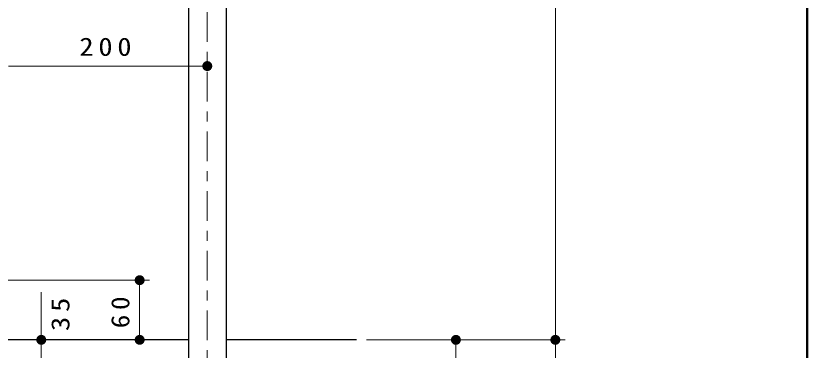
# Model space of a CAD drawing. Units: millimetres on the paper, with parts at other scales. Extents: x -365 to 0, y -5 to 257.
# Drawn here: x -79.6 to 0, y 124.3 to 157.9 of the extents above; entities that cross this region are included whole.
import ezdxf

# ---------------------------------------------------------------- set-up
doc = ezdxf.new("R2010")
doc.units = ezdxf.units.MM
doc.linetypes.add('USER2', pattern=[6, 3, -1, 1, -1])
doc.layers.add('LY_1', color=7, linetype='Continuous', lineweight=13)
doc.layers.add('LY_2', color=7, linetype='Continuous', lineweight=13)
doc.styles.add('ＭＳ ゴシック', font='')
doc.styles.get('ＭＳ ゴシック').set_extended_font_data('MS Gothic')

# ---------------------------------------------------------------- blocks, each defined once
blk = doc.blocks.new('filled_dot')
at = {"color": 0, "linetype": 'Continuous', "lineweight": -2, "const_width": 1.25}
blk.add_lwpolyline([(-0.625, 0, 1), (0.625, 0, 1)], format="xyb", close=True, dxfattribs=at)

msp = doc.modelspace()

# ---------------------------------------------------------------- linework, layer by layer
at = {"layer": 'LY_1'}
for p, q in [((-25.319, 200.302), (-25.319, 125.302)), ((-80.319, 152.836), (-60.319, 152.836)), ((-80.619, 131.302), (-66.12, 131.302)), ((-67.12, 131.302), (-67.12, 125.302)), ((-77.009, 130.11), (-77.009, 121.802)), ((-44.319, 125.302), (-24.319, 125.302)), ((-35.319, 125.302), (-35.319, 120.302)), ((-25.319, 125.302), (-25.319, 80.302))]:
    msp.add_line(p, q, dxfattribs=at)
at = {"layer": 'LY_1', "lineweight": 25}
for p, q in [((-62.219, 170.26), (-62.219, 95.302)), ((-58.419, 170.26), (-58.419, 95.302)), ((-62.219, 125.302), (-80.443, 125.302)), ((-45.319, 125.302), (-58.419, 125.302))]:
    msp.add_line(p, q, dxfattribs=at)
at = {"layer": 'LY_1', "linetype": 'USER2'}
msp.add_line((-60.319, 170.26), (-60.319, 77.371), dxfattribs=at)
at = {"layer": 'LY_2', "lineweight": 50}
msp.add_line((0, 0), (0, 257), dxfattribs=at)

# ---------------------------------------------------------------- block references
at = {"layer": 'LY_1', "xscale": 0.4, "yscale": 0.4}
for p, rotation in [((-60.319, 152.836), 180), ((-67.12, 131.302), 270), ((-77.009, 125.302), 270), ((-67.12, 125.302), 90), ((-35.319, 125.302), 270), ((-25.319, 125.302), 270), ((-25.319, 125.302), 90)]:
    msp.add_blockref('filled_dot', p, dxfattribs=dict(at, rotation=rotation))

# ---------------------------------------------------------------- texts
at = {"layer": 'LY_1', "insert": (-70.319, 153.836), "char_height": 1.833, "attachment_point": 8, "style": 'ＭＳ ゴシック'}
msp.add_mtext('\\T1.33;\\W1.15;200', dxfattribs=at)
at = {"layer": 'LY_1', "char_height": 1.833, "rotation": 90, "style": 'ＭＳ ゴシック'}
for s, insert, attachment_point in [('\\T1.34;\\W1.15;35', (-76.009, 128.11), 2), ('\\T1.34;\\W1.1;60', (-68.12, 128.302), 8)]:
    msp.add_mtext(s, dxfattribs=dict(at, insert=insert, attachment_point=attachment_point))

doc.saveas('drawing.dxf')
